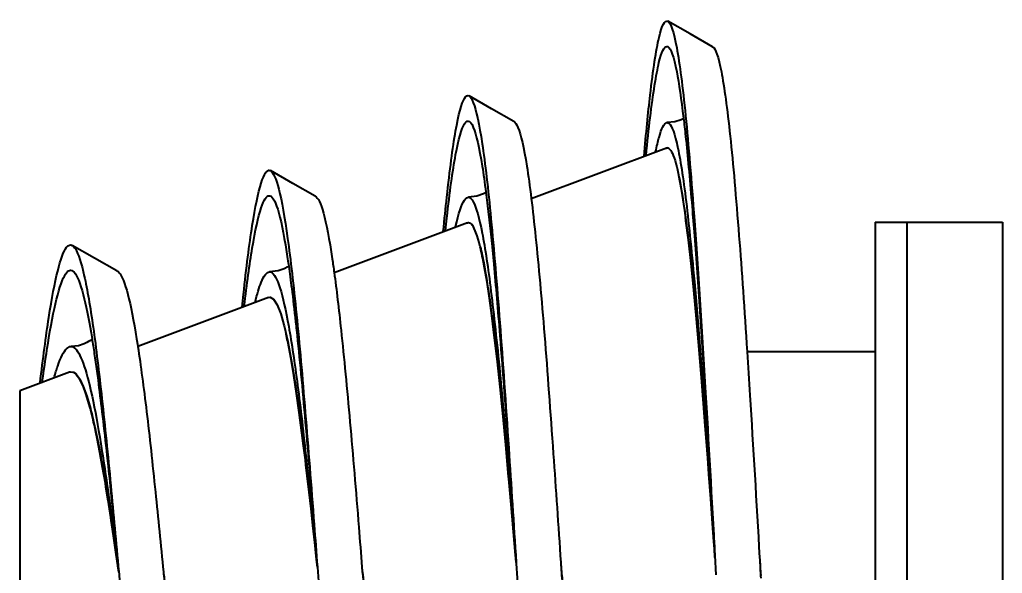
# Model space of a CAD drawing. Header units: inches. Extents: x 0 to 11, y 0 to 8.5.
# Drawn here: x 7.372 to 8.589, y 3.337 to 4.023 of the extents above; entities that cross this region are included whole.
import ezdxf

# ---------------------------------------------------------------- set-up
doc = ezdxf.new("R2010")
doc.units = ezdxf.units.IN
doc.header["$LTSCALE"] = 0.5
doc.header["$MEASUREMENT"] = 0
doc.layers.add('Visible', color=7, linetype='Continuous', lineweight=40)

msp = doc.modelspace()

# ---------------------------------------------------------------- linework, layer by layer
at = {"layer": 'Visible'}
for p, q in [((8.1726, 3.8642), (8.0053, 3.8014)), ((8.1746, 3.8643), (8.1744, 3.8644)), ((7.9262, 3.7717), (7.7613, 3.7098)), ((8.1962, 3.7787), (8.1964, 3.7771)), ((8.1964, 3.7778), (8.1963, 3.7784)), ((8.1965, 3.7768), (8.1964, 3.7778)), ((8.1968, 3.7742), (8.1965, 3.7768)), ((8.4311, 3.7723), (8.4704, 3.7723)), ((8.4311, 3.7723), (8.4311, 2.9)), ((8.4704, 3.7723), (8.4704, 2.9)), ((8.4704, 3.7723), (8.5886, 3.7723)), ((8.4704, 3.7723), (8.4704, 2.9)), ((8.5886, 3.7723), (8.5886, 2.355)), ((7.9329, 3.7679), (7.9312, 3.7701)), ((7.9336, 3.7668), (7.9329, 3.7679)), ((7.9337, 3.7666), (7.9336, 3.7668)), ((7.9347, 3.7646), (7.9337, 3.7666)), ((7.9425, 3.7406), (7.9422, 3.7418)), ((7.9447, 3.7303), (7.9445, 3.7313)), ((7.9454, 3.7273), (7.9447, 3.7303)), ((7.6799, 3.6792), (7.5182, 3.6185)), ((7.7037, 3.6252), (7.7019, 3.6336)), ((7.7038, 3.6247), (7.7037, 3.6252)), ((8.4311, 3.6118), (8.2726, 3.6118)), ((7.4335, 3.5867), (7.3719, 3.5635)), ((7.4338, 3.5868), (7.4335, 3.5867)), ((7.4391, 3.5862), (7.4386, 3.5865)), ((7.4386, 3.5865), (7.4414, 3.5845)), ((7.4409, 3.5849), (7.4391, 3.5862)), ((7.4414, 3.5845), (7.4409, 3.5849)), ((7.4424, 3.5834), (7.4414, 3.5845)), ((7.3719, 3.5635), (7.3719, 3.1088)), ((7.4594, 3.5414), (7.4588, 3.5438)), ((7.4595, 3.5414), (7.4635, 3.5247)), ((7.4635, 3.5247), (7.4628, 3.5278)), ((7.7256, 3.4781), (7.7234, 3.4955)), ((7.7263, 3.4718), (7.7256, 3.4781)), ((7.9773, 3.4572), (7.9755, 3.4769)), ((7.9774, 3.4558), (7.9773, 3.4572)), ((7.9775, 3.4547), (7.9774, 3.4558)), ((7.4812, 3.4293), (7.4787, 3.4446)), ((7.9779, 3.45), (7.9775, 3.4547)), ((7.4853, 3.4031), (7.4847, 3.4065)), ((7.7368, 3.3794), (7.7372, 3.3758)), ((8.2326, 3.3587), (8.2327, 3.3571)), ((8.2327, 3.3584), (8.2327, 3.3571)), ((7.4936, 3.3467), (7.4935, 3.3474)), ((7.4947, 3.3388), (7.4936, 3.3467)), ((7.7405, 3.3451), (7.7395, 3.3546)), ((7.7403, 3.347), (7.7405, 3.3452)), ((7.9866, 3.3511), (7.9862, 3.3557)), ((7.9862, 3.3557), (7.9866, 3.3511)), ((7.9865, 3.3516), (7.9866, 3.3511)), ((8.2327, 3.3576), (8.2327, 3.3571)), ((7.4944, 3.3411), (7.4946, 3.3392)), ((7.4946, 3.3398), (7.4946, 3.3392)), ((7.4946, 3.3397), (7.4946, 3.3392)), ((7.7404, 3.3457), (7.7405, 3.3451)), ((7.7405, 3.3456), (7.7405, 3.3452))]:
    msp.add_line(p, q, dxfattribs=at)
at = {"layer": 'Visible', "flags": 128}
for points in [[(8.2298, 3.9898), (8.2021, 4.0056), (8.1744, 4.0213)], [(7.9838, 3.8973), (7.9561, 3.913), (7.9284, 3.9288)], [(8.194, 3.9008), (8.1909, 3.8993), (8.1829, 3.8968), (8.1736, 3.8959)], [(8.1744, 3.8644), (8.1717, 3.8638), (8.1714, 3.8636)], [(7.7379, 3.8048), (7.7102, 3.8205), (7.6825, 3.8363)], [(8.1871, 3.8337), (8.1878, 3.8307), (8.1911, 3.8134), (8.1943, 3.7925), (8.1962, 3.7787)], [(7.9495, 3.8093), (7.946, 3.8075), (7.9378, 3.8046), (7.9274, 3.8034)], [(8.2178, 3.5584), (8.2164, 3.5748), (8.2131, 3.6148), (8.2098, 3.6528), (8.2064, 3.6884), (8.2031, 3.7212), (8.1998, 3.7505), (8.1968, 3.7742)], [(7.9422, 3.7418), (7.9407, 3.7475), (7.9384, 3.7554), (7.936, 3.7619), (7.9347, 3.7646)], [(7.4924, 3.7123), (7.4647, 3.728), (7.4369, 3.7438)], [(7.9445, 3.7313), (7.943, 3.7381), (7.9425, 3.7406)], [(7.9755, 3.4769), (7.9737, 3.4966), (7.9699, 3.5361), (7.9666, 3.5687), (7.9633, 3.5996), (7.9599, 3.6294), (7.9565, 3.6569), (7.9535, 3.6784), (7.9506, 3.698), (7.9476, 3.7158), (7.9454, 3.7273)], [(7.705, 3.718), (7.7039, 3.7173), (7.6994, 3.7149), (7.6918, 3.7122), (7.6813, 3.7109)], [(7.6798, 3.6792), (7.682, 3.6795), (7.6863, 3.677), (7.6907, 3.6702), (7.6951, 3.6591), (7.6991, 3.6452)], [(7.6991, 3.6452), (7.6994, 3.6441), (7.7038, 3.6248), (7.7081, 3.6019), (7.7097, 3.5928)], [(7.4614, 3.6277), (7.4609, 3.6272), (7.4586, 3.6256), (7.4573, 3.6247), (7.4551, 3.6234), (7.4518, 3.6218), (7.4447, 3.6195), (7.4355, 3.6185)], [(7.7097, 3.5926), (7.7079, 3.603), (7.7038, 3.6247)], [(7.7097, 3.5928), (7.7125, 3.5756), (7.7168, 3.5458), (7.7212, 3.5132), (7.7255, 3.4783), (7.7256, 3.4782)], [(7.7234, 3.4955), (7.7214, 3.5117), (7.7181, 3.5367), (7.7148, 3.5601), (7.7114, 3.5825), (7.7097, 3.5926)], [(7.4344, 3.587), (7.4376, 3.5869), (7.4386, 3.5865)], [(7.4414, 3.5845), (7.4419, 3.584), (7.4463, 3.578), (7.4506, 3.569), (7.455, 3.5568), (7.4594, 3.5417), (7.4595, 3.5414)], [(7.4588, 3.5438), (7.4569, 3.5506), (7.4538, 3.5603), (7.4508, 3.5686), (7.4459, 3.5786), (7.4424, 3.5834)], [(8.2207, 3.5202), (8.2186, 3.5478), (8.2178, 3.5584)], [(7.4628, 3.5278), (7.4599, 3.5398), (7.4594, 3.5414)], [(7.4667, 3.5102), (7.4644, 3.5211), (7.4635, 3.5247)], [(7.4635, 3.5247), (7.4637, 3.524), (7.4681, 3.5035), (7.4722, 3.4823)], [(8.2238, 3.4802), (8.223, 3.4905), (8.2207, 3.5202)], [(7.4787, 3.4446), (7.478, 3.4491), (7.4746, 3.4686), (7.4713, 3.487), (7.4678, 3.5047), (7.4667, 3.5102)], [(7.4722, 3.4823), (7.4725, 3.4807), (7.4768, 3.456), (7.4787, 3.4448)], [(8.2313, 3.3771), (8.2297, 3.3993), (8.2275, 3.43), (8.2253, 3.4602), (8.2238, 3.4802)], [(7.7256, 3.4782), (7.7299, 3.4409), (7.7343, 3.402), (7.7368, 3.3794)], [(7.7372, 3.3758), (7.7349, 3.3969), (7.7326, 3.4176), (7.7303, 3.438), (7.7279, 3.4583), (7.7263, 3.4718)], [(7.9862, 3.3557), (7.9858, 3.3599), (7.9833, 3.3891), (7.9804, 3.4226), (7.9779, 3.45)], [(7.4847, 3.4065), (7.4814, 3.4281), (7.4812, 3.4293)], [(7.4935, 3.3474), (7.4915, 3.3607), (7.4881, 3.3838), (7.4853, 3.4031)], [(7.7395, 3.3546), (7.7381, 3.3675), (7.7372, 3.3758)], [(8.2327, 3.3571), (8.232, 3.3678), (8.2313, 3.3771)]]:
    msp.add_lwpolyline(points, dxfattribs=at)
at = {"layer": 'Visible'}
for points, knots in [([(8.145, 3.8541), (8.1475, 3.8826), (8.15, 3.908), (8.1562, 3.9615), (8.1598, 3.9856), (8.1671, 4.0165), (8.1708, 4.0234), (8.1744, 4.0213), (8.1744, 4.0213), (8.1744, 4.0213), (8.1781, 4.0192), (8.1817, 4.0081), (8.189, 3.9686), (8.1927, 3.9402), (8.2, 3.8681), (8.2036, 3.8244), (8.2118, 3.7135), (8.2163, 3.6431), (8.2247, 3.5008), (8.2287, 3.43), (8.2327, 3.3584)], [0.8965194, 0.8965194, 0.8965194, 0.8965194, 0.9052734, 0.9052734, 0.9179688, 0.9179688, 0.9306243, 0.9306243, 0.9306243, 0.9306641, 0.9306641, 0.9433594, 0.9433594, 0.9560547, 0.9560547, 0.96875, 0.96875, 0.984375, 0.984375, 0.9981879, 0.9981879, 0.9981879, 0.9981879]), ([(8.1474, 3.8548), (8.1491, 3.8719), (8.1508, 3.8877), (8.1562, 3.9322), (8.1598, 3.9553), (8.1667, 3.9834), (8.17, 3.9902), (8.1732, 3.9902), (8.1736, 3.9902), (8.174, 3.9901), (8.1781, 3.988), (8.1817, 3.9776), (8.1882, 3.9445), (8.191, 3.9251), (8.1938, 3.9013), (8.1947, 3.8942), (8.1955, 3.8868), (8.1965, 3.8772), (8.1967, 3.8755), (8.1969, 3.8737), (8.1994, 3.8497), (8.2019, 3.8221), (8.2044, 3.7917), (8.2054, 3.7801), (8.2063, 3.7681), (8.2118, 3.6973), (8.2163, 3.6302), (8.2245, 3.4979), (8.2282, 3.4343), (8.232, 3.3698), (8.2322, 3.3661), (8.2324, 3.3624), (8.2326, 3.3587)], [0.89934233, 0.89934233, 0.89934233, 0.89934233, 0.90527344, 0.90527344, 0.91796875, 0.91796875, 0.92926996, 0.92926996, 0.92926996, 0.93066406, 0.93066406, 0.94335938, 0.94335938, 0.95315437, 0.95315437, 0.95315437, 0.95605469, 0.95605469, 0.95669009, 0.95669009, 0.95669009, 0.96542084, 0.96542084, 0.96542084, 0.96875, 0.96875, 0.984375, 0.984375, 0.99741778, 0.99741778, 0.99741778, 0.99816472, 0.99816472, 0.99816472, 0.99816472]), ([(8.2298, 3.9898), (8.2334, 3.9878), (8.237, 3.9774), (8.2443, 3.9402), (8.2479, 3.9132), (8.2552, 3.8446), (8.2588, 3.803), (8.2659, 3.7121), (8.2692, 3.6637), (8.2726, 3.612), (8.2737, 3.5944), (8.2748, 3.5764), (8.28, 3.494), (8.284, 3.4259), (8.288, 3.3571), (8.2885, 3.3485), (8.289, 3.34), (8.2894, 3.3314)], [0.9307999, 0.9307999, 0.9307999, 0.9307999, 0.94335938, 0.94335938, 0.95605469, 0.95605469, 0.96875, 0.96875, 0.98040997, 0.98040997, 0.98040997, 0.984375, 0.984375, 0.99827307, 0.99827307, 0.99827307, 1, 1, 1, 1]), ([(7.8964, 3.7608), (7.8979, 3.7758), (7.8993, 3.79), (7.9044, 3.8369), (7.908, 3.8647), (7.9153, 3.9061), (7.919, 3.9197), (7.9245, 3.9288), (7.9265, 3.9299), (7.9284, 3.9288), (7.9301, 3.9278), (7.9318, 3.925), (7.9372, 3.9111), (7.9409, 3.894), (7.9482, 3.8454), (7.9518, 3.814), (7.9591, 3.739), (7.9628, 3.6955), (7.9701, 3.5998), (7.9737, 3.5475), (7.9804, 3.4468), (7.9835, 3.3992), (7.9866, 3.3511), (7.9871, 3.3431), (7.9876, 3.3351), (7.9881, 3.327), (7.9882, 3.3258), (7.9882, 3.3247), (7.992, 3.2661), (7.9956, 3.2085), (8.0029, 3.0974), (8.0066, 3.0439), (8.0137, 2.9469), (8.0172, 2.9031), (8.0208, 2.8649), (8.0209, 2.8634), (8.021, 2.862), (8.0245, 2.8243), (8.0279, 2.7931), (8.0313, 2.7681), (8.0315, 2.766), (8.0318, 2.764), (8.0339, 2.749), (8.0358, 2.7378), (8.0376, 2.7286), (8.0394, 2.7194), (8.0412, 2.7122), (8.0458, 2.699), (8.0486, 2.6958), (8.0514, 2.6973)], [0.6082655, 0.6082655, 0.6082655, 0.6082655, 0.6132812, 0.6132812, 0.6259766, 0.6259766, 0.6386719, 0.6386719, 0.6453182, 0.6453182, 0.6453182, 0.6513672, 0.6513672, 0.6640625, 0.6640625, 0.6767578, 0.6767578, 0.6894531, 0.6894531, 0.7021484, 0.7021484, 0.7128035, 0.7128035, 0.7128035, 0.7145839, 0.7145839, 0.7145839, 0.7148438, 0.7148438, 0.7275391, 0.7275391, 0.7402344, 0.7402344, 0.7524657, 0.7524657, 0.7524657, 0.7529297, 0.7529297, 0.7646434, 0.7646434, 0.7646434, 0.765625, 0.765625, 0.7719797, 0.7719797, 0.7719797, 0.7783203, 0.7783203, 0.7879659, 0.7879659, 0.7879659, 0.7879659]), ([(7.899, 3.7618), (7.8996, 3.7673), (7.9001, 3.7725), (7.9044, 3.8096), (7.908, 3.836), (7.9153, 3.8754), (7.919, 3.8885), (7.9241, 3.8966), (7.9255, 3.8977), (7.927, 3.8977), (7.9292, 3.8977), (7.9314, 3.8951), (7.9372, 3.881), (7.9409, 3.8649), (7.9461, 3.8324), (7.9476, 3.8216), (7.9491, 3.8097), (7.9502, 3.801), (7.9514, 3.7918), (7.9525, 3.7819), (7.9535, 3.7731), (7.9545, 3.7638), (7.9566, 3.7433), (7.9577, 3.7321), (7.9588, 3.7204), (7.9613, 3.6934), (7.9639, 3.6638), (7.9701, 3.5868), (7.9737, 3.5373), (7.9802, 3.4451), (7.983, 3.4033), (7.9859, 3.3612), (7.9861, 3.3578), (7.9863, 3.3545), (7.9866, 3.3511)], [0.6112378, 0.6112378, 0.6112378, 0.6112378, 0.6132812, 0.6132812, 0.6259766, 0.6259766, 0.6386719, 0.6386719, 0.6437293, 0.6437293, 0.6437293, 0.6513672, 0.6513672, 0.6640625, 0.6640625, 0.6693976, 0.6693976, 0.6693976, 0.6732665, 0.6732665, 0.6732665, 0.6767578, 0.6767578, 0.6805981, 0.6805981, 0.6805981, 0.6894531, 0.6894531, 0.7021484, 0.7021484, 0.7120212, 0.7120212, 0.7120212, 0.7128056, 0.7128056, 0.7128056, 0.7128056]), ([(7.9838, 3.8973), (7.9855, 3.8963), (7.9871, 3.8938), (7.9925, 3.881), (7.9961, 3.8649), (8.0016, 3.8304), (8.0035, 3.8169), (8.0053, 3.8018), (8.0071, 3.7874), (8.0089, 3.7714), (8.0144, 3.7186), (8.018, 3.6775), (8.0253, 3.5868), (8.0289, 3.5373), (8.0357, 3.4419), (8.0387, 3.3967), (8.0418, 3.3511), (8.0424, 3.3424), (8.043, 3.3337), (8.0472, 3.2705), (8.0508, 3.2158), (8.0581, 3.1102), (8.0618, 3.0593), (8.0678, 2.9824), (8.0701, 2.954), (8.0724, 2.9276), (8.0737, 2.9127), (8.0751, 2.8984), (8.08, 2.8475), (8.0837, 2.8157), (8.091, 2.7661), (8.0946, 2.7482), (8.1011, 2.7304), (8.1039, 2.7272), (8.1068, 2.7288), (8.1075, 2.7292), (8.1082, 2.7299), (8.1089, 2.731), (8.109, 2.7311), (8.1091, 2.7312), (8.1129, 2.737), (8.1165, 2.7506), (8.1227, 2.7861), (8.1251, 2.804), (8.1276, 2.825)], [0.6455314, 0.6455314, 0.6455314, 0.6455314, 0.6513672, 0.6513672, 0.6640625, 0.6640625, 0.6705431, 0.6705431, 0.6705431, 0.6767578, 0.6767578, 0.6894531, 0.6894531, 0.7021484, 0.7021484, 0.7128034, 0.7128034, 0.7128034, 0.7148438, 0.7148438, 0.7275391, 0.7275391, 0.7402344, 0.7402344, 0.7483367, 0.7483367, 0.7483367, 0.7529297, 0.7529297, 0.765625, 0.765625, 0.7783203, 0.7783203, 0.7881608, 0.7881608, 0.7881608, 0.79067, 0.79067, 0.79067, 0.7910156, 0.7910156, 0.8037109, 0.8037109, 0.8123425, 0.8123425, 0.8123425, 0.8123425]), ([(8.1593, 3.8596), (8.1607, 3.8665), (8.1621, 3.8725), (8.1667, 3.889), (8.1699, 3.8952), (8.1731, 3.8958), (8.1732, 3.8959), (8.1734, 3.8959), (8.1736, 3.8959), (8.1739, 3.8959), (8.1741, 3.8958), (8.1781, 3.8946), (8.1817, 3.8861), (8.189, 3.855), (8.1927, 3.8323), (8.2, 3.7742), (8.2036, 3.7389), (8.2118, 3.6488), (8.2163, 3.5914), (8.2209, 3.5281), (8.221, 3.5266), (8.2211, 3.525), (8.2248, 3.4738), (8.2285, 3.4196), (8.2322, 3.3646), (8.2324, 3.3623), (8.2325, 3.36), (8.2327, 3.3576)], [0.91316635, 0.91316635, 0.91316635, 0.91316635, 0.91796875, 0.91796875, 0.92906681, 0.92906681, 0.92906681, 0.9296875, 0.9296875, 0.9296875, 0.93066406, 0.93066406, 0.94335938, 0.94335938, 0.95605469, 0.95605469, 0.96875, 0.96875, 0.984375, 0.984375, 0.9847663, 0.9847663, 0.9847663, 0.99768426, 0.99768426, 0.99768426, 0.99823001, 0.99823001, 0.99823001, 0.99823001]), ([(8.1721, 3.864), (8.1722, 3.864), (8.1723, 3.8641), (8.1724, 3.8641), (8.1731, 3.8644), (8.1737, 3.8645), (8.1744, 3.8644), (8.1744, 3.8644), (8.1744, 3.8644), (8.1753, 3.8641), (8.1761, 3.8636), (8.1769, 3.8627), (8.1797, 3.8595), (8.1826, 3.8523), (8.186, 3.8387), (8.1866, 3.8362), (8.1872, 3.8334), (8.1898, 3.8216), (8.1923, 3.8064), (8.1949, 3.7881), (8.1954, 3.7848), (8.1959, 3.7815), (8.1965, 3.7767), (8.1967, 3.7755), (8.1968, 3.7742), (8.1978, 3.7668), (8.1988, 3.759), (8.1997, 3.7508), (8.2023, 3.7295), (8.2048, 3.7056), (8.2073, 3.6794), (8.2108, 3.643), (8.2143, 3.6022), (8.2178, 3.5584), (8.2187, 3.5459), (8.2197, 3.5331), (8.2207, 3.5202), (8.2218, 3.507), (8.2228, 3.4937), (8.2238, 3.4802), (8.2263, 3.4467), (8.2288, 3.4121), (8.2313, 3.3771), (8.2318, 3.3704), (8.2323, 3.3637), (8.2327, 3.3571)], [0.92793016, 0.92793016, 0.92793016, 0.92793016, 0.92829807, 0.92829807, 0.92829807, 0.9306286, 0.9306286, 0.9306286, 0.93066406, 0.93066406, 0.93355357, 0.93355357, 0.93355357, 0.94335938, 0.94335938, 0.94543195, 0.94543195, 0.94543195, 0.95444333, 0.95444333, 0.95444333, 0.95605469, 0.95605469, 0.95664274, 0.95664274, 0.95664274, 0.96001876, 0.96001876, 0.96001876, 0.96875, 0.96875, 0.96875, 0.98090149, 0.98090149, 0.98090149, 0.984375, 0.984375, 0.984375, 0.98789126, 0.98789126, 0.98789126, 0.99661682, 0.99661682, 0.99661682, 0.99827485, 0.99827485, 0.99827485, 0.99827485]), ([(7.6472, 3.6672), (7.6478, 3.6726), (7.6484, 3.6779), (7.6526, 3.7161), (7.6562, 3.7449), (7.6635, 3.7915), (7.6672, 3.8093), (7.6745, 3.8325), (7.6781, 3.8378), (7.682, 3.8365), (7.6822, 3.8364), (7.6825, 3.8363), (7.6859, 3.8343), (7.6893, 3.8266), (7.6964, 3.7992), (7.7, 3.7786), (7.7073, 3.7262), (7.711, 3.6943), (7.7183, 3.6215), (7.7219, 3.5806), (7.7292, 3.4928), (7.7329, 3.4459), (7.7378, 3.3806), (7.7391, 3.3631), (7.7405, 3.3456)], [0.3192924, 0.3192924, 0.3192924, 0.3192924, 0.3212891, 0.3212891, 0.3339844, 0.3339844, 0.3466797, 0.3466797, 0.359375, 0.359375, 0.3601862, 0.3601862, 0.3601862, 0.3720703, 0.3720703, 0.3847656, 0.3847656, 0.3974609, 0.3974609, 0.4101562, 0.4101562, 0.4228516, 0.4228516, 0.4274145, 0.4274145, 0.4274145, 0.4274145]), ([(7.6499, 3.6683), (7.6532, 3.696), (7.6565, 3.7203), (7.6635, 3.7623), (7.6672, 3.7791), (7.6742, 3.8001), (7.6775, 3.8053), (7.6809, 3.8053), (7.6812, 3.8053), (7.6815, 3.8053), (7.6854, 3.8041), (7.6891, 3.7969), (7.6964, 3.7706), (7.7, 3.7514), (7.7041, 3.7241), (7.7045, 3.7212), (7.705, 3.7182), (7.7062, 3.7095), (7.7074, 3.7001), (7.7087, 3.6902), (7.7103, 3.6773), (7.7119, 3.6635), (7.7135, 3.6488), (7.7139, 3.6454), (7.7143, 3.642), (7.7183, 3.6045), (7.7219, 3.5661), (7.7292, 3.4838), (7.7329, 3.4398), (7.7378, 3.3785), (7.7391, 3.3621), (7.7404, 3.3457)], [0.3223756, 0.3223756, 0.3223756, 0.3223756, 0.3339844, 0.3339844, 0.3466797, 0.3466797, 0.3582956, 0.3582956, 0.3582956, 0.359375, 0.359375, 0.3720703, 0.3720703, 0.3847656, 0.3847656, 0.3862417, 0.3862417, 0.3862417, 0.3905561, 0.3905561, 0.3905561, 0.3961769, 0.3961769, 0.3961769, 0.3974609, 0.3974609, 0.4101562, 0.4101562, 0.4228516, 0.4228516, 0.4274034, 0.4274034, 0.4274034, 0.4274034]), ([(7.7379, 3.8048), (7.7413, 3.8029), (7.7446, 3.7958), (7.7516, 3.7706), (7.7553, 3.7514), (7.7597, 3.7216), (7.7605, 3.7159), (7.7613, 3.7101), (7.7642, 3.6892), (7.767, 3.6651), (7.7735, 3.6045), (7.7772, 3.5661), (7.7844, 3.4838), (7.7881, 3.4398), (7.7931, 3.3783), (7.7944, 3.3617), (7.7957, 3.3452), (7.798, 3.316), (7.8004, 3.2867), (7.8063, 3.2119), (7.81, 3.1669), (7.8173, 3.0818), (7.8209, 3.0416), (7.8248, 3.0037), (7.825, 3.0019), (7.8251, 3.0001), (7.8286, 2.9661), (7.8321, 2.9359), (7.8392, 2.8838), (7.8428, 2.8624), (7.8501, 2.8322), (7.8538, 2.8234), (7.8586, 2.8207), (7.8597, 2.8207), (7.8608, 2.8213), (7.8633, 2.8228), (7.8659, 2.8274), (7.872, 2.8465), (7.8757, 2.8644), (7.8806, 2.897), (7.8819, 2.9064), (7.8832, 2.9164)], [0.3604518, 0.3604518, 0.3604518, 0.3604518, 0.3720703, 0.3720703, 0.3847656, 0.3847656, 0.3875531, 0.3875531, 0.3875531, 0.3974609, 0.3974609, 0.4101562, 0.4101562, 0.4228516, 0.4228516, 0.4274568, 0.4274568, 0.4274568, 0.4355469, 0.4355469, 0.4482422, 0.4482422, 0.4609375, 0.4609375, 0.4615753, 0.4615753, 0.4615753, 0.4736328, 0.4736328, 0.4863281, 0.4863281, 0.4990234, 0.4990234, 0.5029599, 0.5029599, 0.5029599, 0.5117188, 0.5117188, 0.5244141, 0.5244141, 0.528943, 0.528943, 0.528943, 0.528943]), ([(7.9117, 3.7668), (7.9154, 3.7835), (7.919, 3.7947), (7.9242, 3.8022), (7.9258, 3.8034), (7.9274, 3.8034), (7.9294, 3.8034), (7.9315, 3.8015), (7.9372, 3.7907), (7.9409, 3.7777), (7.9482, 3.7403), (7.9518, 3.7159), (7.9591, 3.6575), (7.9628, 3.6234), (7.9698, 3.5513), (7.9731, 3.5139), (7.9764, 3.4746), (7.9767, 3.4709), (7.9771, 3.4672), (7.9804, 3.4272), (7.9835, 3.3896), (7.9865, 3.3516)], [0.62602122, 0.62602122, 0.62602122, 0.62602122, 0.63867188, 0.63867188, 0.64415115, 0.64415115, 0.64415115, 0.65136719, 0.65136719, 0.6640625, 0.6640625, 0.67675781, 0.67675781, 0.68945312, 0.68945312, 0.701052, 0.701052, 0.701052, 0.70214844, 0.70214844, 0.71276043, 0.71276043, 0.71276043, 0.71276043]), ([(7.9256, 3.7714), (7.9257, 3.7715), (7.9258, 3.7715), (7.9259, 3.7716), (7.9261, 3.7717), (7.9262, 3.7717), (7.9264, 3.7718), (7.928, 3.7723), (7.9296, 3.7717), (7.9312, 3.77), (7.932, 3.7692), (7.9328, 3.7682), (7.9336, 3.7668), (7.9336, 3.7668), (7.9336, 3.7668), (7.9336, 3.7667), (7.9337, 3.7667), (7.9337, 3.7666)], [0.642061955, 0.642061955, 0.642061955, 0.642061955, 0.642513927, 0.642513927, 0.642513927, 0.64301895, 0.64301895, 0.64301895, 0.648640028, 0.648640028, 0.648640028, 0.651367188, 0.651367188, 0.651401373, 0.651401373, 0.651401373, 0.651504073, 0.651504073, 0.651504073, 0.651504073]), ([(7.3971, 3.5732), (7.3971, 3.5733), (7.3971, 3.5733), (7.4008, 3.6035), (7.4044, 3.6309), (7.4117, 3.6778), (7.4154, 3.6973), (7.4227, 3.7267), (7.4263, 3.7367), (7.4323, 3.7443), (7.4346, 3.7451), (7.4369, 3.7438), (7.4383, 3.743), (7.4396, 3.7415), (7.4446, 3.7334), (7.4482, 3.722), (7.4555, 3.6893), (7.4592, 3.6679), (7.4665, 3.6166), (7.4701, 3.5867), (7.4774, 3.5204), (7.4811, 3.4842), (7.488, 3.4117), (7.4913, 3.3759), (7.4946, 3.3397)], [0.0292823, 0.0292823, 0.0292823, 0.0292823, 0.0292969, 0.0292969, 0.0419922, 0.0419922, 0.0546875, 0.0546875, 0.0673828, 0.0673828, 0.0754211, 0.0754211, 0.0754211, 0.0800781, 0.0800781, 0.0927734, 0.0927734, 0.1054688, 0.1054688, 0.1181641, 0.1181641, 0.1308594, 0.1308594, 0.1423003, 0.1423003, 0.1423003, 0.1423003]), ([(7.9422, 3.7418), (7.943, 3.7385), (7.9437, 3.7351), (7.9445, 3.7313), (7.9448, 3.73), (7.9451, 3.7287), (7.9454, 3.7273), (7.948, 3.7142), (7.9506, 3.6984), (7.9533, 3.6802), (7.954, 3.6751), (7.9547, 3.6697), (7.9591, 3.6371), (7.9628, 3.6053), (7.9694, 3.5412), (7.9725, 3.5098), (7.9755, 3.4769), (7.9761, 3.47), (7.9767, 3.4631), (7.9774, 3.456), (7.9774, 3.4559), (7.9774, 3.4558), (7.9776, 3.4539), (7.9777, 3.4519), (7.9779, 3.45), (7.9795, 3.4327), (7.981, 3.4151), (7.9826, 3.3973), (7.9838, 3.3835), (7.985, 3.3696), (7.9862, 3.3557)], [0.66133068, 0.66133068, 0.66133068, 0.66133068, 0.6640625, 0.6640625, 0.6640625, 0.66503442, 0.66503442, 0.66503442, 0.67418944, 0.67418944, 0.67418944, 0.67675781, 0.67675781, 0.68945312, 0.68945312, 0.69995565, 0.69995565, 0.69995565, 0.70214844, 0.70214844, 0.70218265, 0.70218265, 0.70218265, 0.7027848, 0.7027848, 0.7027848, 0.70818365, 0.70818365, 0.70818365, 0.71234886, 0.71234886, 0.71234886, 0.71234886]), ([(7.3998, 3.5743), (7.4026, 3.5943), (7.4053, 3.6128), (7.4117, 3.6508), (7.4154, 3.6689), (7.4227, 3.6963), (7.4263, 3.7055), (7.4316, 3.7119), (7.4333, 3.7129), (7.4349, 3.7129), (7.4369, 3.7129), (7.4389, 3.7114), (7.4446, 3.703), (7.4482, 3.6927), (7.4551, 3.6645), (7.4583, 3.6479), (7.4615, 3.6281), (7.4619, 3.6252), (7.4624, 3.6223), (7.4638, 3.6129), (7.4648, 3.6061), (7.4658, 3.599), (7.4669, 3.5918), (7.4679, 3.5843), (7.4689, 3.5766), (7.4705, 3.5642), (7.4721, 3.5512), (7.4774, 3.507), (7.4811, 3.4734), (7.488, 3.4064), (7.4913, 3.3733), (7.4946, 3.3398)], [0.0323948, 0.0323948, 0.0323948, 0.0323948, 0.0419922, 0.0419922, 0.0546875, 0.0546875, 0.0673828, 0.0673828, 0.0730998, 0.0730998, 0.0730998, 0.0800781, 0.0800781, 0.0927734, 0.0927734, 0.103875, 0.103875, 0.103875, 0.1054688, 0.1054688, 0.1089485, 0.1089485, 0.1089485, 0.1125041, 0.1125041, 0.1125041, 0.1181641, 0.1181641, 0.1308594, 0.1308594, 0.1422854, 0.1422854, 0.1422854, 0.1422854]), ([(7.4924, 3.7123), (7.4937, 3.7116), (7.4949, 3.7103), (7.4998, 3.703), (7.5035, 3.6927), (7.5108, 3.6627), (7.5144, 3.643), (7.5181, 3.6191), (7.5181, 3.6188), (7.5182, 3.6185), (7.5218, 3.5951), (7.5254, 3.5678), (7.5327, 3.507), (7.5363, 3.4734), (7.5433, 3.4062), (7.5466, 3.3729), (7.5499, 3.3392), (7.5502, 3.3357), (7.5506, 3.3322), (7.5545, 3.2914), (7.5582, 3.2539), (7.5655, 3.1811), (7.5691, 3.146), (7.5743, 3.0996), (7.5759, 3.0862), (7.5774, 3.0734), (7.5795, 3.056), (7.5816, 3.0397), (7.5874, 2.9985), (7.591, 2.9762), (7.5983, 2.941), (7.602, 2.9283), (7.6088, 2.9144), (7.612, 2.9121), (7.6151, 2.9139), (7.6156, 2.9141), (7.6161, 2.9145), (7.6202, 2.9185), (7.6239, 2.9276), (7.6312, 2.9564), (7.6348, 2.9761), (7.6389, 3.003), (7.6392, 3.0056), (7.6396, 3.0082)], [0.0757696, 0.0757696, 0.0757696, 0.0757696, 0.0800781, 0.0800781, 0.0927734, 0.0927734, 0.1054688, 0.1054688, 0.1056172, 0.1056172, 0.1056172, 0.1181641, 0.1181641, 0.1308594, 0.1308594, 0.1423589, 0.1423589, 0.1423589, 0.1435547, 0.1435547, 0.15625, 0.15625, 0.1689453, 0.1689453, 0.1743365, 0.1743365, 0.1743365, 0.1816406, 0.1816406, 0.1943359, 0.1943359, 0.2070312, 0.2070312, 0.2180404, 0.2180404, 0.2180404, 0.2197266, 0.2197266, 0.2324219, 0.2324219, 0.2451172, 0.2451172, 0.246424, 0.246424, 0.246424, 0.246424]), ([(7.6635, 3.6731), (7.6659, 3.6833), (7.6684, 3.6915), (7.6743, 3.7064), (7.6778, 3.7109), (7.6813, 3.7109), (7.6814, 3.7109), (7.6816, 3.7109), (7.6854, 3.7105), (7.6891, 3.7052), (7.6964, 3.6849), (7.7, 3.6699), (7.7073, 3.6313), (7.711, 3.6077), (7.7183, 3.5534), (7.7219, 3.5228), (7.7292, 3.4568), (7.7329, 3.4215), (7.7378, 3.3725), (7.739, 3.3598), (7.7403, 3.347)], [0.33814598, 0.33814598, 0.33814598, 0.33814598, 0.34667969, 0.34667969, 0.35879331, 0.35879331, 0.35879331, 0.359375, 0.359375, 0.37207031, 0.37207031, 0.38476562, 0.38476562, 0.39746094, 0.39746094, 0.41015625, 0.41015625, 0.42285156, 0.42285156, 0.42724817, 0.42724817, 0.42724817, 0.42724817]), ([(7.4146, 3.58), (7.4161, 3.5852), (7.4176, 3.59), (7.4227, 3.6048), (7.4263, 3.6121), (7.4318, 3.6176), (7.4336, 3.6185), (7.4354, 3.6185), (7.4373, 3.6185), (7.4391, 3.6176), (7.4446, 3.6121), (7.4482, 3.6047), (7.4555, 3.5828), (7.4592, 3.5683), (7.4665, 3.5331), (7.4701, 3.5124), (7.4774, 3.4665), (7.4811, 3.4412), (7.485, 3.4121), (7.4854, 3.4098), (7.4857, 3.4075), (7.4886, 3.386), (7.4915, 3.3637), (7.4944, 3.3411)], [0.04955989, 0.04955989, 0.04955989, 0.04955989, 0.0546875, 0.0546875, 0.06738281, 0.06738281, 0.07371916, 0.07371916, 0.07371916, 0.08007812, 0.08007812, 0.09277344, 0.09277344, 0.10546875, 0.10546875, 0.11816406, 0.11816406, 0.13085938, 0.13085938, 0.13195665, 0.13195665, 0.13195665, 0.14206928, 0.14206928, 0.14206928, 0.14206928]), ([(7.4405, 3.5853), (7.4406, 3.5852), (7.4408, 3.585), (7.4409, 3.5849), (7.4409, 3.5849), (7.4409, 3.5849), (7.4414, 3.5845), (7.4419, 3.584), (7.4424, 3.5834)], [0.079531901, 0.079531901, 0.079531901, 0.079531901, 0.080078125, 0.080078125, 0.080078293, 0.080078293, 0.080078293, 0.081810101, 0.081810101, 0.081810101, 0.081810101]), ([(7.4588, 3.5439), (7.4592, 3.5422), (7.4597, 3.5405), (7.4601, 3.5388), (7.461, 3.5353), (7.4619, 3.5316), (7.4628, 3.5278), (7.4641, 3.5223), (7.4654, 3.5164), (7.4667, 3.5102), (7.4685, 3.5015), (7.4703, 3.4922), (7.4722, 3.4823), (7.4727, 3.4794), (7.4732, 3.4764), (7.4762, 3.4596), (7.4787, 3.4448), (7.4812, 3.4293), (7.4824, 3.4219), (7.4835, 3.4143), (7.4847, 3.4065), (7.4847, 3.4065), (7.4847, 3.4065), (7.4849, 3.4054), (7.4851, 3.4042), (7.4853, 3.4031), (7.488, 3.3848), (7.4908, 3.3659), (7.4936, 3.3467), (7.4939, 3.3442), (7.4943, 3.3416), (7.4946, 3.3391)], [0.10078499, 0.10078499, 0.10078499, 0.10078499, 0.10234263, 0.10234263, 0.10234263, 0.10546875, 0.10546875, 0.10546875, 0.10996922, 0.10996922, 0.10996922, 0.11630112, 0.11630112, 0.11630112, 0.11816406, 0.11816406, 0.12673685, 0.12673685, 0.12673685, 0.13085938, 0.13085938, 0.13085953, 0.13085953, 0.13085953, 0.13147203, 0.13147203, 0.13147203, 0.14110676, 0.14110676, 0.14110676, 0.14236871, 0.14236871, 0.14236871, 0.14236871]), ([(7.7368, 3.3794), (7.7377, 3.3712), (7.7386, 3.3629), (7.7395, 3.3546), (7.7398, 3.3514), (7.7402, 3.3483), (7.7405, 3.3451)], [0.423167973, 0.423167973, 0.423167973, 0.423167973, 0.426279788, 0.426279788, 0.426279788, 0.427458838, 0.427458838, 0.427458838, 0.427458838]), ([(8.0418, 3.3511), (8.0424, 3.3438), (8.043, 3.3365), (8.0472, 3.2835), (8.0508, 3.2376), (8.0581, 3.1487), (8.0618, 3.1057), (8.0691, 3.0263), (8.0727, 2.9897), (8.0764, 2.9576), (8.0765, 2.9572), (8.0765, 2.9569), (8.0782, 2.9422), (8.0799, 2.9286), (8.0816, 2.916), (8.0835, 2.9017), (8.0854, 2.8889), (8.0904, 2.8595), (8.0935, 2.8456), (8.0966, 2.8363), (8.0972, 2.8347), (8.0977, 2.8332), (8.1002, 2.8272), (8.1021, 2.8243), (8.104, 2.8232), (8.1057, 2.8222), (8.1075, 2.8228), (8.1103, 2.8261), (8.1114, 2.8279), (8.1124, 2.8303)], [0.71280571, 0.71280571, 0.71280571, 0.71280571, 0.71484375, 0.71484375, 0.72753906, 0.72753906, 0.74023438, 0.74023438, 0.75292969, 0.75292969, 0.75306823, 0.75306823, 0.75306823, 0.75893278, 0.75893278, 0.75893278, 0.765625, 0.765625, 0.77641762, 0.77641762, 0.77641762, 0.77832031, 0.77832031, 0.78494181, 0.78494181, 0.78494181, 0.79101562, 0.79101562, 0.79470499, 0.79470499, 0.79470499, 0.79470499]), ([(7.4946, 3.3392), (7.495, 3.3354), (7.4953, 3.3316), (7.4958, 3.3264), (7.4959, 3.3249), (7.4961, 3.3234), (7.4996, 3.2847), (7.5031, 3.2457), (7.5103, 3.1688), (7.5139, 3.131), (7.5191, 3.0808), (7.5207, 3.0661), (7.5223, 3.0521), (7.5244, 3.0338), (7.5264, 3.0166), (7.5322, 2.9726), (7.5358, 2.9487), (7.5431, 2.9111), (7.5468, 2.8975), (7.5535, 2.8831), (7.5566, 2.8806), (7.5596, 2.8823)], [0.1423589, 0.1423589, 0.1423589, 0.1423589, 0.14355469, 0.14355469, 0.1440236, 0.1440236, 0.1440236, 0.15625, 0.15625, 0.16894531, 0.16894531, 0.17445108, 0.17445108, 0.17445108, 0.18164062, 0.18164062, 0.19433594, 0.19433594, 0.20703125, 0.20703125, 0.21773739, 0.21773739, 0.21773739, 0.21773739]), ([(7.5499, 3.3391), (7.5502, 3.3365), (7.5506, 3.3338), (7.5545, 3.3027), (7.5582, 3.274), (7.5655, 3.218), (7.5691, 3.1909), (7.5764, 3.141), (7.5799, 3.1182), (7.5835, 3.0981), (7.5836, 3.0976), (7.5837, 3.0971), (7.5862, 3.0829), (7.5886, 3.0705), (7.5911, 3.0596), (7.5923, 3.0543), (7.5935, 3.0493), (7.5971, 3.0354), (7.5995, 3.0278), (7.602, 3.0219), (7.6032, 3.0189), (7.6044, 3.0164), (7.6074, 3.0114), (7.6092, 3.0094), (7.6109, 3.0084), (7.6128, 3.0073), (7.6147, 3.0074), (7.6183, 3.0097), (7.62, 3.0117), (7.6217, 3.0146)], [0.14236778, 0.14236778, 0.14236778, 0.14236778, 0.14355469, 0.14355469, 0.15625, 0.15625, 0.16894531, 0.16894531, 0.18134036, 0.18134036, 0.18134036, 0.18164062, 0.18164062, 0.19015603, 0.19015603, 0.19015603, 0.19433594, 0.19433594, 0.20276799, 0.20276799, 0.20276799, 0.20703125, 0.20703125, 0.2131499, 0.2131499, 0.2131499, 0.21972656, 0.21972656, 0.22561701, 0.22561701, 0.22561701, 0.22561701]), ([(7.7405, 3.3452), (7.7428, 3.3141), (7.7451, 3.2829), (7.7511, 3.2035), (7.7548, 3.1556), (7.7621, 3.0652), (7.7657, 3.0226), (7.7702, 2.9754), (7.7711, 2.9668), (7.7719, 2.9584), (7.7747, 2.9305), (7.7775, 2.9055), (7.784, 2.8555), (7.7876, 2.8329), (7.7949, 2.8011), (7.7986, 2.7919), (7.8033, 2.7892), (7.8043, 2.7892), (7.8054, 2.7898)], [0.42745694, 0.42745694, 0.42745694, 0.42745694, 0.43554688, 0.43554688, 0.44824219, 0.44824219, 0.4609375, 0.4609375, 0.46388186, 0.46388186, 0.46388186, 0.47363281, 0.47363281, 0.48632812, 0.48632812, 0.49902344, 0.49902344, 0.50272324, 0.50272324, 0.50272324, 0.50272324]), ([(7.7957, 3.3451), (7.798, 3.3216), (7.8004, 3.2979), (7.8063, 3.2373), (7.81, 3.2008), (7.8173, 3.1314), (7.8209, 3.0986), (7.8264, 3.0543), (7.8282, 3.0405), (7.83, 3.0275), (7.8319, 3.0143), (7.8337, 3.002), (7.8357, 2.9898), (7.8359, 2.9887), (7.8361, 2.9877), (7.8395, 2.9671), (7.843, 2.9504), (7.8475, 2.9348), (7.8485, 2.9317), (7.8495, 2.929), (7.8521, 2.9218), (7.8548, 2.9174), (7.8574, 2.9158), (7.8575, 2.9158), (7.8575, 2.9158), (7.8606, 2.914), (7.8638, 2.9163), (7.867, 2.9228)], [0.42745848, 0.42745848, 0.42745848, 0.42745848, 0.43554688, 0.43554688, 0.44824219, 0.44824219, 0.4609375, 0.4609375, 0.46722585, 0.46722585, 0.46722585, 0.47363281, 0.47363281, 0.47425657, 0.47425657, 0.47425657, 0.48632812, 0.48632812, 0.48979676, 0.48979676, 0.48979676, 0.49902344, 0.49902344, 0.49906969, 0.49906969, 0.49906969, 0.51010094, 0.51010094, 0.51010094, 0.51010094])]:
    msp.add_open_spline(points, degree=3, knots=knots, dxfattribs=at)
for points in [[(7.4344, 3.587), (7.4346, 3.587), (7.4348, 3.587), (7.4349, 3.587)], [(8.2327, 3.3571), (8.2331, 3.3499), (8.2335, 3.3428), (8.2339, 3.3356)], [(8.288, 3.3571), (8.2885, 3.3497), (8.289, 3.3424), (8.2894, 3.335)]]:
    msp.add_open_spline(points, degree=3, dxfattribs=at)

doc.saveas('drawing.dxf')
